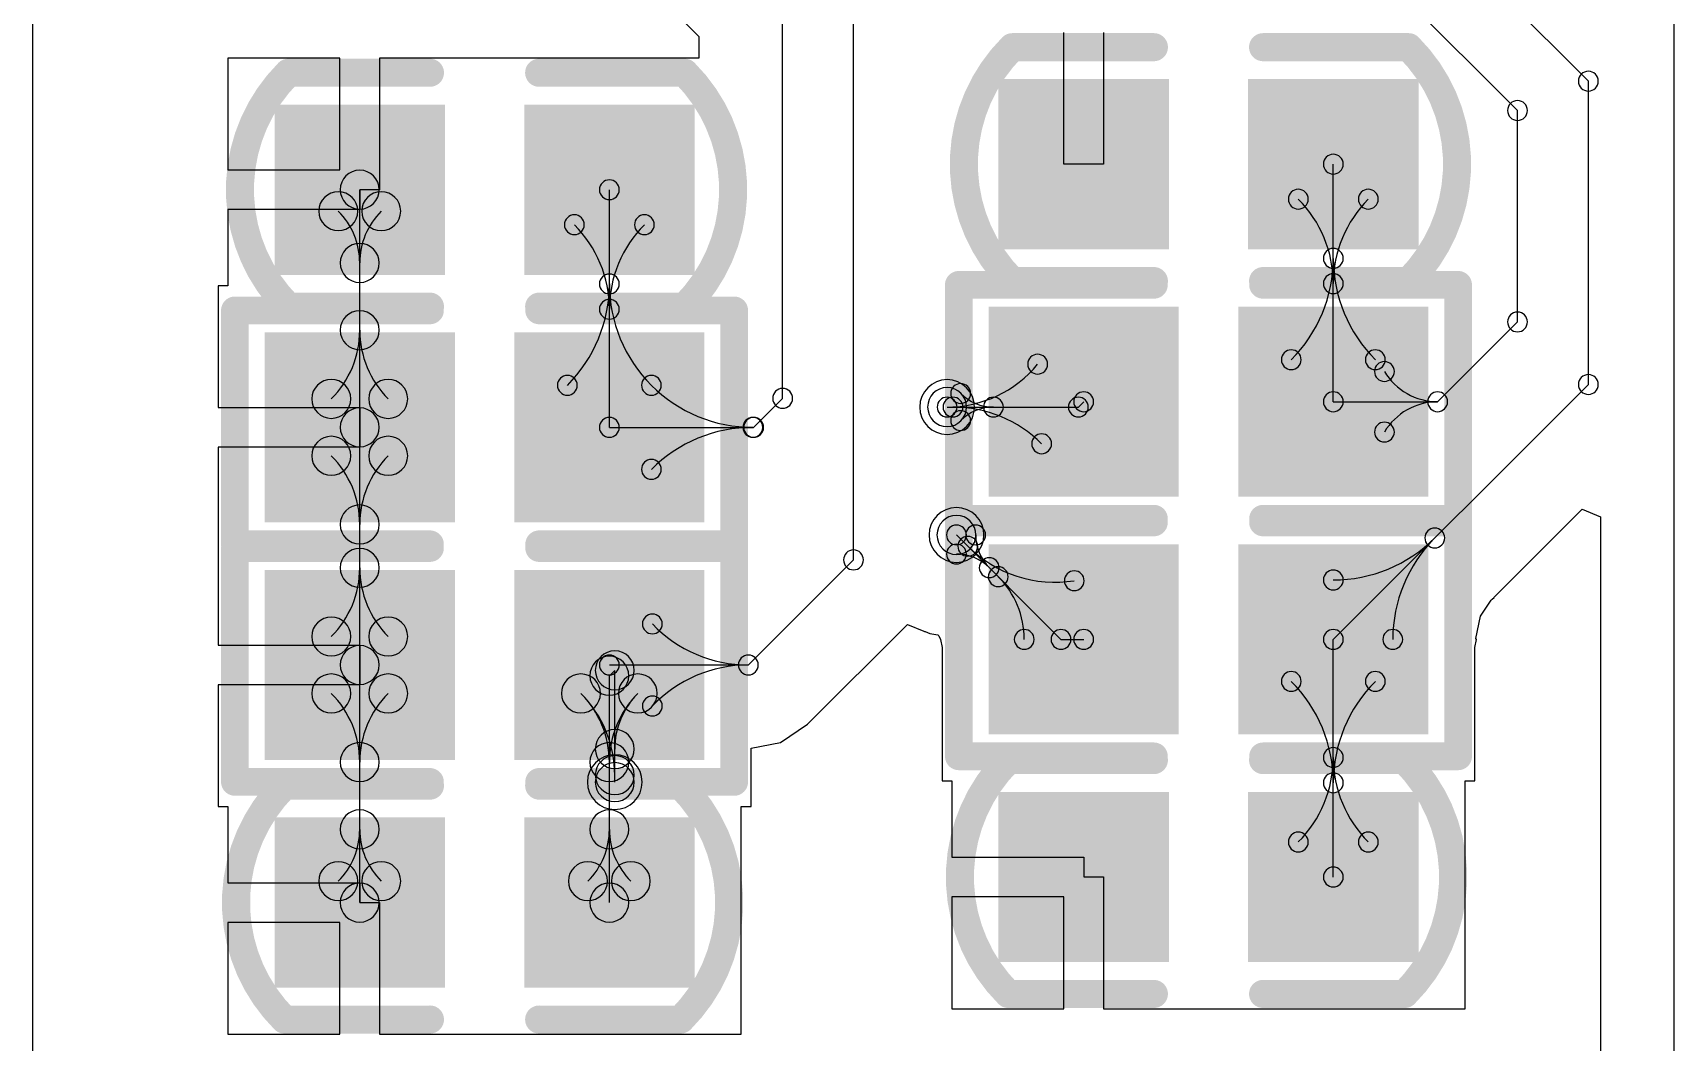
# Model space of a CAD drawing. Header units: inches. Extents: x 32166 to 66782, y 2386 to 7162.
# Drawn here: x 34126.77 to 34174.11, y 2956.11 to 2985.24 of the extents above; entities that cross this region are included whole.
import ezdxf

# ---------------------------------------------------------------- set-up
doc = ezdxf.new("R2010")
doc.units = ezdxf.units.IN
doc.header["$LTSCALE"] = 0.64311
doc.header["$MEASUREMENT"] = 0
for name, color, linetype in [('BOTTOMLAYER', 5, 'CONTINUOUS'), ('BOTTOMOVERLAY', 54, 'CONTINUOUS'), ('BOTTOMPASTE', 16, 'CONTINUOUS'), ('BOTTOMSOLDER', 6, 'CONTINUOUS'), ('KEEPOUTLAYER', 6, 'CONTINUOUS'), ('MULTILAYER', 9, 'CONTINUOUS')]:
    doc.layers.add(name, color=color, linetype=linetype)

msp = doc.modelspace()

# ---------------------------------------------------------------- linework, layer by layer
at = {"layer": 'BOTTOMLAYER'}
for p, q in [((34163.898, 2991.584), (34171.638, 2983.844)), ((34126.773, 2954.234), (34126.773, 2991.442)), ((34164.411, 2988.182), (34169.595, 2982.998)), ((34150.443, 2970.029), (34150.443, 2987.984)), ((34145.156, 2985.964), (34145.982, 2985.138)), ((34148.4, 2974.691), (34148.4, 2986.139)), ((34145.982, 2985.138), (34145.982, 2984.513)), ((34156.511, 2981.449), (34156.511, 2985.25)), ((34157.654, 2985.25), (34157.654, 2981.449)), ((34135.631, 2984.513), (34132.402, 2984.513)), ((34132.402, 2984.513), (34132.402, 2981.284)), ((34135.631, 2981.284), (34135.631, 2984.513)), ((34145.982, 2984.513), (34136.774, 2984.513)), ((34136.774, 2984.513), (34136.774, 2980.711)), ((34171.638, 2975.09), (34171.638, 2983.844)), ((34169.595, 2976.896), (34169.595, 2982.998)), ((34132.402, 2981.284), (34135.631, 2981.284)), ((34157.654, 2981.449), (34156.511, 2981.449)), ((34164.282, 2974.592), (34164.282, 2981.45)), ((34136.202, 2973.854), (34136.202, 2980.712)), ((34136.774, 2980.711), (34136.203, 2980.711)), ((34136.203, 2980.711), (34136.203, 2980.141)), ((34143.402, 2973.854), (34143.402, 2980.712)), ((34136.203, 2980.141), (34132.402, 2980.141)), ((34132.402, 2980.141), (34132.402, 2977.94)), ((34132.402, 2977.94), (34132.116, 2977.94)), ((34132.116, 2977.94), (34132.116, 2974.426)), ((34167.291, 2974.592), (34169.595, 2976.896)), ((34164.282, 2967.734), (34171.638, 2975.09)), ((34132.116, 2974.426), (34136.203, 2974.426)), ((34136.203, 2974.426), (34136.203, 2973.283)), ((34147.563, 2973.854), (34148.4, 2974.691)), ((34153.143, 2974.439), (34156.929, 2974.439)), ((34156.929, 2974.439), (34157.082, 2974.592)), ((34164.282, 2974.592), (34167.291, 2974.592)), ((34136.202, 2966.996), (34136.202, 2973.854)), ((34143.402, 2973.854), (34147.563, 2973.854)), ((34136.203, 2973.283), (34132.116, 2973.283)), ((34132.116, 2973.283), (34132.116, 2969.768)), ((34168.919, 2968.951), (34171.459, 2971.491)), ((34171.459, 2971.491), (34171.987, 2971.273)), ((34171.987, 2971.273), (34171.987, 2930.879)), ((34153.413, 2970.749), (34156.428, 2967.734)), ((34132.116, 2969.768), (34132.116, 2967.568)), ((34147.41, 2966.996), (34150.443, 2970.029)), ((34168.524, 2968.402), (34168.838, 2968.87)), ((34168.838, 2968.87), (34168.867, 2968.899)), ((34168.867, 2968.899), (34168.926, 2968.944)), ((34168.926, 2968.944), (34168.919, 2968.951)), ((34168.396, 2967.757), (34168.524, 2968.402)), ((34149.12, 2965.286), (34152.001, 2968.168)), ((34152.001, 2968.168), (34152.469, 2967.974)), ((34152.469, 2967.974), (34152.487, 2967.962)), ((34152.487, 2967.962), (34152.509, 2967.958)), ((34152.509, 2967.958), (34152.649, 2967.9)), ((34152.649, 2967.9), (34152.872, 2967.87)), ((34152.872, 2967.87), (34152.908, 2967.834)), ((34152.908, 2967.834), (34152.95, 2967.734)), ((34132.116, 2967.568), (34136.203, 2967.568)), ((34136.203, 2967.568), (34136.203, 2966.425)), ((34152.95, 2967.734), (34152.95, 2967.734)), ((34152.95, 2967.734), (34152.95, 2967.734)), ((34152.95, 2967.734), (34152.996, 2967.501)), ((34152.996, 2967.501), (34152.996, 2963.648)), ((34156.428, 2967.734), (34157.082, 2967.734)), ((34164.282, 2960.876), (34164.282, 2967.734)), ((34168.368, 2967.501), (34168.415, 2967.734)), ((34168.368, 2963.648), (34168.368, 2967.501)), ((34168.415, 2967.734), (34168.396, 2967.757)), ((34168.415, 2967.734), (34168.415, 2967.734)), ((34136.202, 2960.138), (34136.202, 2966.996)), ((34143.402, 2966.996), (34147.41, 2966.996)), ((34136.203, 2966.425), (34132.116, 2966.425)), ((34132.116, 2966.425), (34132.116, 2962.91)), ((34143.402, 2966.685), (34143.558, 2966.841)), ((34143.402, 2960.138), (34143.402, 2966.685)), ((34143.558, 2963.615), (34143.558, 2966.841)), ((34148.335, 2964.762), (34149.12, 2965.286)), ((34147.488, 2964.594), (34148.335, 2964.762)), ((34147.488, 2962.91), (34147.488, 2964.594)), ((34152.996, 2963.648), (34153.282, 2963.648)), ((34153.282, 2963.648), (34153.282, 2961.448)), ((34168.082, 2957.076), (34168.082, 2963.648)), ((34168.082, 2963.648), (34168.368, 2963.648)), ((34132.116, 2962.91), (34132.402, 2962.91)), ((34132.402, 2962.91), (34132.402, 2960.71)), ((34147.202, 2956.338), (34147.202, 2962.91)), ((34147.202, 2962.91), (34147.488, 2962.91)), ((34153.282, 2961.448), (34157.083, 2961.448)), ((34157.083, 2961.448), (34157.083, 2960.877)), ((34132.402, 2960.71), (34136.203, 2960.71)), ((34136.203, 2960.71), (34136.203, 2960.139)), ((34157.083, 2960.877), (34157.654, 2960.877)), ((34157.654, 2960.877), (34157.654, 2957.076)), ((34156.511, 2960.305), (34153.282, 2960.305)), ((34153.282, 2960.305), (34153.282, 2957.076)), ((34156.511, 2957.076), (34156.511, 2960.305)), ((34136.203, 2960.139), (34136.774, 2960.139)), ((34136.774, 2960.139), (34136.774, 2956.338)), ((34135.631, 2959.567), (34132.402, 2959.567)), ((34132.402, 2959.567), (34132.402, 2956.338)), ((34135.631, 2956.338), (34135.631, 2959.567)), ((34153.282, 2957.076), (34156.511, 2957.076)), ((34157.654, 2957.076), (34168.082, 2957.076)), ((34132.402, 2956.338), (34135.631, 2956.338)), ((34136.774, 2956.338), (34147.202, 2956.338))]:
    msp.add_line(p, q, dxfattribs=at)
for centre, radius, start, end in [((34171.638, 2983.844), 0.286, 0, 180), ((34171.638, 2983.844), 0.286, 0, 180), ((34171.638, 2983.844), 0.286, 180, 0), ((34171.638, 2983.844), 0.286, 180, 0), ((34169.595, 2982.998), 0.286, 0, 180), ((34169.595, 2982.998), 0.286, 0, 180), ((34169.595, 2982.998), 0.286, 180, 0), ((34169.595, 2982.998), 0.286, 180, 0), ((34164.282, 2981.45), 0.286, 0, 180), ((34136.202, 2980.712), 0.562, 0, 180), ((34164.282, 2981.45), 0.286, 180, 0), ((34135.583, 2980.093), 0.562, 0, 180), ((34136.202, 2980.712), 0.562, 180, 0), ((34136.821, 2980.093), 0.562, 0, 180), ((34143.402, 2980.712), 0.286, 0, 180), ((34143.402, 2980.712), 0.286, 180, 0), ((34163.272, 2980.44), 0.286, 0, 180), ((34165.292, 2980.44), 0.286, 0, 180), ((34163.272, 2980.44), 0.286, 180, 0), ((34160.833, 2978.001), 3.449, 359.9999, 44.9999), ((34167.731, 2978.001), 3.449, 135.0001, 180.0001), ((34165.292, 2980.44), 0.286, 180, 0), ((34135.583, 2980.093), 0.562, 180, 0), ((34134.089, 2978.599), 2.113, 0.0002, 45.0002), ((34138.315, 2978.599), 2.113, 134.9998, 179.9998), ((34136.821, 2980.093), 0.562, 180, 0), ((34142.392, 2979.702), 0.286, 0, 180), ((34142.392, 2979.702), 0.286, 180, 0), ((34139.953, 2977.263), 3.449, 359.9999, 44.9999), ((34146.851, 2977.263), 3.449, 135.0001, 180.0001), ((34144.412, 2979.702), 0.286, 0, 180), ((34144.412, 2979.702), 0.286, 180, 0), ((34136.202, 2978.599), 0.562, 0, 180), ((34136.202, 2978.599), 0.562, 0, 180), ((34160.143, 2978.731), 4.139, 315, 0), ((34164.282, 2978.731), 0.286, 0, 180), ((34164.282, 2978.731), 0.286, 0, 180), ((34164.282, 2978.731), 0.286, 180, 0), ((34164.282, 2978.731), 0.286, 180, 0), ((34168.421, 2978.731), 4.139, 180, 225), ((34136.202, 2978.599), 0.562, 180, 0), ((34136.202, 2978.599), 0.562, 180, 0), ((34143.402, 2977.993), 0.286, 0, 180), ((34143.402, 2977.993), 0.286, 0, 180), ((34164.282, 2978.001), 0.286, 0, 180), ((34164.282, 2978.001), 0.286, 0, 180), ((34139.263, 2977.993), 4.139, 315, 0), ((34143.402, 2977.993), 0.286, 180, 0), ((34143.402, 2977.993), 0.286, 180, 0), ((34147.541, 2977.993), 4.139, 180, 225), ((34164.282, 2978.001), 0.286, 180, 0), ((34164.282, 2978.001), 0.286, 180, 0), ((34143.402, 2977.263), 0.286, 0, 180), ((34143.402, 2977.263), 0.286, 0, 180), ((34136.202, 2976.657), 0.562, 0, 180), ((34136.202, 2976.657), 0.562, 0, 180), ((34143.402, 2977.263), 0.286, 180, 0), ((34143.402, 2977.263), 0.286, 180, 0), ((34169.595, 2976.896), 0.286, 0, 180), ((34169.595, 2976.896), 0.286, 0, 180), ((34169.595, 2976.896), 0.286, 180, 0), ((34169.595, 2976.896), 0.286, 180, 0), ((34133.399, 2976.657), 2.803, 315.0002, 0.0002), ((34136.202, 2976.657), 0.562, 180, 0), ((34136.202, 2976.657), 0.562, 180, 0), ((34139.005, 2976.657), 2.803, 179.9998, 224.9998), ((34155.755, 2975.677), 0.286, 0, 180), ((34163.07, 2975.805), 0.286, 0, 180), ((34165.494, 2975.805), 0.286, 0, 180), ((34153.143, 2977.813), 3.374, 270, 320.729), ((34155.755, 2975.677), 0.286, 180, 0), ((34163.07, 2975.805), 0.286, 180, 0), ((34165.494, 2975.805), 0.286, 180, 0), ((34165.757, 2975.466), 0.286, 0, 180), ((34165.757, 2975.466), 0.286, 180, 0), ((34167.291, 2976.375), 1.782, 210.6439, 269.9999), ((34171.638, 2975.09), 0.286, 0, 180), ((34171.638, 2975.09), 0.286, 0, 180), ((34135.381, 2974.675), 0.562, 0, 180), ((34137.023, 2974.675), 0.562, 0, 180), ((34142.19, 2975.067), 0.286, 0, 180), ((34142.19, 2975.067), 0.286, 180, 0), ((34144.614, 2975.067), 0.286, 0, 180), ((34144.614, 2975.067), 0.286, 0, 180), ((34144.614, 2975.067), 0.286, 180, 0), ((34144.614, 2975.067), 0.286, 180, 0), ((34147.541, 2977.993), 4.139, 225, 270), ((34148.4, 2974.691), 0.286, 0, 180), ((34148.4, 2974.691), 0.286, 0, 180), ((34153.143, 2974.439), 0.562, 0, 180), ((34153.534, 2974.831), 0.286, 0, 180), ((34171.638, 2975.09), 0.286, 180, 0), ((34171.638, 2975.09), 0.286, 180, 0), ((34135.381, 2974.675), 0.562, 180, 0), ((34137.023, 2974.675), 0.562, 180, 0), ((34148.4, 2974.691), 0.286, 180, 0), ((34148.4, 2974.691), 0.286, 180, 0), ((34153.143, 2974.439), 0.562, 180, 0), ((34153.143, 2974.439), 0.286, 0, 180), ((34153.143, 2974.439), 0.286, 0, 180), ((34153.143, 2974.439), 0.286, 180, 0), ((34153.143, 2974.439), 0.286, 180, 0), ((34153.312, 2974.439), 0.286, 0, 180), ((34153.312, 2974.439), 0.286, 180, 0), ((34153.534, 2974.831), 0.286, 180, 0), ((34153.312, 2970.822), 3.617, 45, 90), ((34154.479, 2975.776), 1.336, 224.9996, 269.9996), ((34154.479, 2973.103), 1.336, 90.0004, 135.0004), ((34154.479, 2974.439), 0.286, 0, 180), ((34154.479, 2974.439), 0.286, 0, 180), ((34154.479, 2974.439), 0.286, 180, 0), ((34154.479, 2974.439), 0.286, 180, 0), ((34156.929, 2974.439), 0.286, 0, 180), ((34156.929, 2974.439), 0.286, 0, 180), ((34156.929, 2974.439), 0.286, 180, 0), ((34156.929, 2974.439), 0.286, 180, 0), ((34157.082, 2974.592), 0.286, 0, 180), ((34157.082, 2974.592), 0.286, 180, 0), ((34164.282, 2974.592), 0.286, 0, 180), ((34164.282, 2974.592), 0.286, 0, 180), ((34164.282, 2974.592), 0.286, 180, 0), ((34164.282, 2974.592), 0.286, 180, 0), ((34167.291, 2972.81), 1.782, 90.0001, 149.3561), ((34167.291, 2974.592), 0.286, 0, 180), ((34167.291, 2974.592), 0.286, 0, 180), ((34167.291, 2974.592), 0.286, 0, 180), ((34167.291, 2974.592), 0.286, 0, 180), ((34167.291, 2974.592), 0.286, 180, 0), ((34167.291, 2974.592), 0.286, 180, 0), ((34167.291, 2974.592), 0.286, 180, 0), ((34167.291, 2974.592), 0.286, 180, 0), ((34136.202, 2973.854), 0.562, 0, 180), ((34136.202, 2973.854), 0.562, 0, 180), ((34143.402, 2973.854), 0.286, 0, 180), ((34143.402, 2973.854), 0.286, 0, 180), ((34147.541, 2973.854), 0.286, 0, 180), ((34147.541, 2973.854), 0.286, 0, 180), ((34147.563, 2973.854), 0.286, 0, 180), ((34147.563, 2973.854), 0.286, 0, 180), ((34153.534, 2974.048), 0.286, 0, 180), ((34153.534, 2974.048), 0.286, 180, 0), ((34165.757, 2973.718), 0.286, 0, 180), ((34135.381, 2973.033), 0.562, 0, 180), ((34136.202, 2973.854), 0.562, 180, 0), ((34136.202, 2973.854), 0.562, 180, 0), ((34137.023, 2973.033), 0.562, 0, 180), ((34143.402, 2973.854), 0.286, 180, 0), ((34143.402, 2973.854), 0.286, 180, 0), ((34147.541, 2969.715), 4.139, 90, 135), ((34147.541, 2973.854), 0.286, 180, 0), ((34147.541, 2973.854), 0.286, 180, 0), ((34147.563, 2973.854), 0.286, 180, 0), ((34147.563, 2973.854), 0.286, 180, 0), ((34155.87, 2973.38), 0.286, 0, 180), ((34165.757, 2973.718), 0.286, 180, 0), ((34135.381, 2973.033), 0.562, 180, 0), ((34133.399, 2971.051), 2.803, 359.9998, 44.9998), ((34139.005, 2971.051), 2.803, 135.0002, 180.0002), ((34137.023, 2973.033), 0.562, 180, 0), ((34155.87, 2973.38), 0.286, 180, 0), ((34144.614, 2972.642), 0.286, 0, 180), ((34144.614, 2972.642), 0.286, 180, 0), ((34136.202, 2971.051), 0.562, 0, 180), ((34136.202, 2971.051), 0.562, 0, 180), ((34153.413, 2970.749), 0.562, 0, 180), ((34136.202, 2971.051), 0.562, 180, 0), ((34136.202, 2971.051), 0.562, 180, 0), ((34153.413, 2970.749), 0.562, 180, 0), ((34153.413, 2970.749), 0.286, 0, 180), ((34153.413, 2970.749), 0.286, 180, 0), ((34153.74, 2970.422), 0.286, 0, 180), ((34153.966, 2970.749), 0.286, 0, 180), ((34153.966, 2970.749), 0.286, 180, 0), ((34155.303, 2970.749), 1.336, 180.0004, 225.0004), ((34164.282, 2973.588), 4.139, 270, 315), ((34170.136, 2967.734), 4.139, 135, 180), ((34167.209, 2970.661), 0.286, 0, 180), ((34167.209, 2970.661), 0.286, 0, 180), ((34167.209, 2970.661), 0.286, 180, 0), ((34167.209, 2970.661), 0.286, 180, 0), ((34136.202, 2969.799), 0.562, 0, 180), ((34136.202, 2969.799), 0.562, 0, 180), ((34150.443, 2970.029), 0.286, 0, 180), ((34150.443, 2970.029), 0.286, 0, 180), ((34153.413, 2970.196), 0.286, 0, 180), ((34153.413, 2970.196), 0.286, 180, 0), ((34153.413, 2968.86), 1.336, 44.9996, 89.9996), ((34153.74, 2970.422), 0.286, 180, 0), ((34156.25, 2972.932), 3.549, 224.9999, 279.0989), ((34133.399, 2969.799), 2.803, 315.0002, 0.0002), ((34136.202, 2969.799), 0.562, 180, 0), ((34136.202, 2969.799), 0.562, 180, 0), ((34139.005, 2969.799), 2.803, 179.9998, 224.9998), ((34150.443, 2970.029), 0.286, 180, 0), ((34150.443, 2970.029), 0.286, 180, 0), ((34154.358, 2969.804), 0.286, 0, 180), ((34154.358, 2969.804), 0.286, 0, 180), ((34154.358, 2969.804), 0.286, 180, 0), ((34154.358, 2969.804), 0.286, 180, 0), ((34154.618, 2969.544), 0.286, 0, 180), ((34156.811, 2969.427), 0.286, 0, 180), ((34164.282, 2969.449), 0.286, 0, 180), ((34154.618, 2969.544), 0.286, 180, 0), ((34152.808, 2967.734), 2.56, 0, 45), ((34156.811, 2969.427), 0.286, 180, 0), ((34164.282, 2969.449), 0.286, 180, 0), ((34135.381, 2967.817), 0.562, 0, 180), ((34137.023, 2967.817), 0.562, 0, 180), ((34144.642, 2968.18), 0.286, 0, 180), ((34135.381, 2967.817), 0.562, 180, 0), ((34137.023, 2967.817), 0.562, 180, 0), ((34144.642, 2968.18), 0.286, 180, 0), ((34147.41, 2970.823), 3.826, 223.675, 270), ((34155.368, 2967.734), 0.286, 0, 180), ((34156.428, 2967.734), 0.286, 0, 180), ((34156.428, 2967.734), 0.286, 0, 180), ((34157.082, 2967.734), 0.286, 0, 180), ((34164.282, 2967.734), 0.286, 0, 180), ((34164.282, 2967.734), 0.286, 0, 180), ((34165.997, 2967.734), 0.286, 0, 180), ((34136.202, 2966.996), 0.562, 0, 180), ((34136.202, 2966.996), 0.562, 0, 180), ((34143.558, 2966.841), 0.562, 0, 180), ((34143.558, 2966.841), 0.562, 0, 180), ((34155.368, 2967.734), 0.286, 180, 0), ((34156.428, 2967.734), 0.286, 180, 0), ((34156.428, 2967.734), 0.286, 180, 0), ((34157.082, 2967.734), 0.286, 180, 0), ((34164.282, 2967.734), 0.286, 180, 0), ((34164.282, 2967.734), 0.286, 180, 0), ((34165.997, 2967.734), 0.286, 180, 0), ((34136.202, 2966.996), 0.562, 180, 0), ((34136.202, 2966.996), 0.562, 180, 0), ((34143.402, 2966.685), 0.562, 0, 180), ((34143.402, 2966.685), 0.562, 0, 180), ((34143.402, 2966.996), 0.286, 0, 180), ((34143.402, 2966.996), 0.286, 180, 0), ((34147.41, 2963.17), 3.826, 90, 136.325), ((34147.41, 2966.996), 0.286, 0, 180), ((34147.41, 2966.996), 0.286, 0, 180), ((34147.41, 2966.996), 0.286, 0, 180), ((34147.41, 2966.996), 0.286, 0, 180), ((34147.41, 2966.996), 0.286, 180, 0), ((34147.41, 2966.996), 0.286, 180, 0), ((34147.41, 2966.996), 0.286, 180, 0), ((34147.41, 2966.996), 0.286, 180, 0), ((34135.381, 2966.175), 0.562, 0, 180), ((34137.023, 2966.175), 0.562, 0, 180), ((34142.581, 2966.175), 0.562, 0, 180), ((34142.581, 2966.175), 0.562, 0, 180), ((34143.402, 2966.685), 0.562, 180, 0), ((34143.402, 2966.685), 0.562, 180, 0), ((34143.558, 2966.841), 0.562, 180, 0), ((34143.558, 2966.841), 0.562, 180, 0), ((34144.223, 2966.175), 0.562, 0, 180), ((34144.223, 2966.175), 0.562, 0, 180), ((34163.07, 2966.522), 0.286, 0, 180), ((34163.07, 2966.522), 0.286, 180, 0), ((34160.143, 2963.595), 4.139, 360, 45), ((34168.421, 2963.595), 4.139, 135, 180), ((34165.494, 2966.522), 0.286, 0, 180), ((34165.494, 2966.522), 0.286, 180, 0), ((34135.381, 2966.175), 0.562, 180, 0), ((34133.399, 2964.193), 2.803, 359.9998, 44.9998), ((34139.005, 2964.193), 2.803, 135.0002, 180.0002), ((34137.023, 2966.175), 0.562, 180, 0), ((34142.581, 2966.175), 0.562, 180, 0), ((34142.581, 2966.175), 0.562, 180, 0), ((34140.223, 2963.817), 3.334, 359.9999, 44.9999), ((34140.599, 2964.193), 2.803, 359.9998, 44.9998), ((34146.205, 2964.193), 2.803, 135.0002, 180.0002), ((34145.829, 2964.569), 2.271, 135.0002, 180.0002), ((34144.223, 2966.175), 0.562, 180, 0), ((34144.223, 2966.175), 0.562, 180, 0), ((34144.642, 2965.812), 0.286, 0, 180), ((34144.642, 2965.812), 0.286, 180, 0), ((34143.558, 2964.569), 0.562, 0, 180), ((34136.202, 2964.193), 0.562, 0, 180), ((34136.202, 2964.193), 0.562, 0, 180), ((34143.402, 2964.193), 0.562, 0, 180), ((34143.402, 2964.193), 0.562, 0, 180), ((34143.558, 2964.569), 0.562, 180, 0), ((34164.282, 2964.326), 0.286, 0, 180), ((34164.282, 2964.326), 0.286, 0, 180), ((34136.202, 2964.193), 0.562, 180, 0), ((34136.202, 2964.193), 0.562, 180, 0), ((34143.402, 2964.193), 0.562, 180, 0), ((34143.402, 2964.193), 0.562, 180, 0), ((34143.558, 2963.817), 0.562, 0, 180), ((34143.558, 2963.615), 0.562, 0, 180), ((34143.558, 2963.615), 0.562, 0, 180), ((34160.833, 2964.326), 3.449, 315.0001, 0.0001), ((34164.282, 2964.326), 0.286, 180, 0), ((34164.282, 2964.326), 0.286, 180, 0), ((34167.731, 2964.326), 3.449, 179.9999, 224.9999), ((34143.558, 2963.817), 0.562, 180, 0), ((34143.558, 2963.615), 0.562, 180, 0), ((34143.558, 2963.615), 0.562, 180, 0), ((34164.282, 2963.595), 0.286, 0, 180), ((34164.282, 2963.595), 0.286, 0, 180), ((34164.282, 2963.595), 0.286, 180, 0), ((34164.282, 2963.595), 0.286, 180, 0), ((34136.202, 2962.251), 0.562, 0, 180), ((34136.202, 2962.251), 0.562, 0, 180), ((34143.402, 2962.251), 0.562, 0, 180), ((34143.402, 2962.251), 0.562, 0, 180), ((34134.089, 2962.251), 2.113, 314.9998, 359.9998), ((34136.202, 2962.251), 0.562, 180, 0), ((34136.202, 2962.251), 0.562, 180, 0), ((34138.315, 2962.251), 2.113, 180.0002, 225.0002), ((34141.289, 2962.251), 2.113, 314.9998, 359.9998), ((34143.402, 2962.251), 0.562, 180, 0), ((34143.402, 2962.251), 0.562, 180, 0), ((34145.515, 2962.251), 2.113, 180.0002, 225.0002), ((34163.272, 2961.886), 0.286, 0, 180), ((34165.292, 2961.886), 0.286, 0, 180), ((34163.272, 2961.886), 0.286, 180, 0), ((34165.292, 2961.886), 0.286, 180, 0), ((34135.583, 2960.757), 0.562, 0, 180), ((34136.821, 2960.757), 0.562, 0, 180), ((34142.783, 2960.757), 0.562, 0, 180), ((34144.021, 2960.757), 0.562, 0, 180), ((34135.583, 2960.757), 0.562, 180, 0), ((34136.202, 2960.138), 0.562, 0, 180), ((34136.821, 2960.757), 0.562, 180, 0), ((34142.783, 2960.757), 0.562, 180, 0), ((34143.402, 2960.138), 0.562, 0, 180), ((34144.021, 2960.757), 0.562, 180, 0), ((34164.282, 2960.876), 0.286, 0, 180), ((34164.282, 2960.876), 0.286, 180, 0), ((34136.202, 2960.138), 0.562, 180, 0), ((34143.402, 2960.138), 0.562, 180, 0)]:
    msp.add_arc(centre, radius, start, end, dxfattribs=at)
for points in [[(34155.082, 2979.45), (34159.082, 2979.45), (34155.082, 2983.45), (34159.082, 2983.45)], [(34162.282, 2979.45), (34166.282, 2979.45), (34162.282, 2983.45), (34166.282, 2983.45)], [(34134.202, 2978.712), (34138.202, 2978.712), (34134.202, 2982.713), (34138.202, 2982.713)], [(34141.402, 2978.712), (34145.402, 2978.712), (34141.402, 2982.713), (34145.402, 2982.713)], [(34154.796, 2972.306), (34159.368, 2972.306), (34154.796, 2976.878), (34159.368, 2976.878)], [(34161.996, 2972.306), (34166.568, 2972.306), (34161.996, 2976.878), (34166.568, 2976.878)], [(34138.488, 2976.14), (34133.916, 2976.14), (34138.488, 2971.568), (34133.916, 2971.568)], [(34145.688, 2976.14), (34141.116, 2976.14), (34145.688, 2971.568), (34141.116, 2971.568)], [(34154.796, 2965.448), (34159.368, 2965.448), (34154.796, 2970.02), (34159.368, 2970.02)], [(34161.996, 2965.448), (34166.568, 2965.448), (34161.996, 2970.02), (34166.568, 2970.02)], [(34133.916, 2964.71), (34138.488, 2964.71), (34133.916, 2969.282), (34138.488, 2969.282)], [(34141.116, 2964.71), (34145.688, 2964.71), (34141.116, 2969.282), (34145.688, 2969.282)], [(34159.082, 2962.876), (34155.082, 2962.876), (34159.082, 2958.876), (34155.082, 2958.876)], [(34166.282, 2962.876), (34162.282, 2962.876), (34166.282, 2958.876), (34162.282, 2958.876)], [(34138.202, 2962.138), (34134.202, 2962.138), (34138.202, 2958.138), (34134.202, 2958.138)], [(34145.402, 2962.138), (34141.402, 2962.138), (34145.402, 2958.138), (34141.402, 2958.138)]]:
    msp.add_solid(points, dxfattribs=at)
at = {"layer": 'BOTTOMOVERLAY', "const_width": 0.81}
for points in [[(34155.024, 2978.075, -0.414214), (34155.024, 2984.825)], [(34166.454, 2984.825, -0.414214), (34166.454, 2978.075)], [(34134.144, 2977.337, -0.414214), (34134.144, 2984.087)], [(34145.574, 2984.087, -0.414214), (34145.574, 2977.337)], [(34154.91, 2957.501, -0.414214), (34154.91, 2964.251)], [(34166.34, 2964.251, -0.414214), (34166.34, 2957.501)], [(34134.03, 2956.763, -0.414214), (34134.03, 2963.513)], [(34145.46, 2963.513, -0.414214), (34145.46, 2956.763)]]:
    msp.add_lwpolyline(points, format="xyb", dxfattribs=at)
at = {"layer": 'BOTTOMOVERLAY'}
for points, const_width in [([(34159.107, 2984.825), (34155.024, 2984.825)], 0.81), ([(34166.454, 2984.825), (34162.257, 2984.825)], 0.81), ([(34138.227, 2984.087), (34134.144, 2984.087)], 0.81), ([(34145.574, 2984.087), (34141.377, 2984.087)], 0.81), ([(34153.482, 2971.217), (34153.482, 2977.967)], 0.8), ([(34153.482, 2977.967), (34159.107, 2977.967)], 0.8), ([(34159.107, 2978.075), (34155.024, 2978.075)], 0.81), ([(34166.454, 2978.075), (34162.257, 2978.075)], 0.81), ([(34162.257, 2977.967), (34167.882, 2977.967)], 0.8), ([(34167.882, 2971.217), (34167.882, 2977.967)], 0.8), ([(34138.227, 2977.337), (34134.144, 2977.337)], 0.81), ([(34145.574, 2977.337), (34141.377, 2977.337)], 0.81), ([(34132.602, 2977.229), (34132.602, 2970.479)], 0.8), ([(34138.227, 2977.229), (34132.602, 2977.229)], 0.8), ([(34147.002, 2977.229), (34141.377, 2977.229)], 0.8), ([(34147.002, 2977.229), (34147.002, 2970.479)], 0.8), ([(34153.482, 2971.217), (34159.107, 2971.217)], 0.8), ([(34162.257, 2971.217), (34167.882, 2971.217)], 0.8), ([(34153.482, 2971.109), (34153.482, 2964.359)], 0.8), ([(34153.482, 2971.109), (34159.107, 2971.109)], 0.8), ([(34162.257, 2971.109), (34167.882, 2971.109)], 0.8), ([(34167.882, 2971.109), (34167.882, 2964.359)], 0.8), ([(34138.227, 2970.479), (34132.602, 2970.479)], 0.8), ([(34132.602, 2963.621), (34132.602, 2970.371)], 0.8), ([(34132.602, 2970.371), (34138.227, 2970.371)], 0.8), ([(34147.002, 2970.479), (34141.377, 2970.479)], 0.8), ([(34141.377, 2970.371), (34147.002, 2970.371)], 0.8), ([(34147.002, 2963.621), (34147.002, 2970.371)], 0.8), ([(34153.482, 2964.359), (34159.107, 2964.359)], 0.8), ([(34159.107, 2964.251), (34154.91, 2964.251)], 0.81), ([(34166.34, 2964.251), (34162.257, 2964.251)], 0.81), ([(34162.257, 2964.359), (34167.882, 2964.359)], 0.8), ([(34132.602, 2963.621), (34138.227, 2963.621)], 0.8), ([(34141.377, 2963.621), (34147.002, 2963.621)], 0.8), ([(34138.227, 2963.513), (34134.03, 2963.513)], 0.81), ([(34145.46, 2963.513), (34141.377, 2963.513)], 0.81), ([(34159.107, 2957.501), (34154.91, 2957.501)], 0.81), ([(34166.34, 2957.501), (34162.257, 2957.501)], 0.81), ([(34138.227, 2956.763), (34134.03, 2956.763)], 0.81), ([(34145.46, 2956.763), (34141.377, 2956.763)], 0.81)]:
    msp.add_lwpolyline(points, dxfattribs=dict(at, const_width=const_width))
for points, const_width in [([(34155.024, 2984.623, 1), (34155.024, 2985.028, 1)], 0.405), ([(34155.024, 2984.623, 1), (34155.024, 2985.028, 1)], 0.405), ([(34159.107, 2984.623, 1), (34159.107, 2985.028, 1)], 0.405), ([(34162.257, 2984.623, 1), (34162.257, 2985.028, 1)], 0.405), ([(34166.454, 2984.623, 1), (34166.454, 2985.028, 1)], 0.405), ([(34166.454, 2984.623, 1), (34166.454, 2985.028, 1)], 0.405), ([(34134.144, 2983.885, 1), (34134.144, 2984.29, 1)], 0.405), ([(34134.144, 2983.885, 1), (34134.144, 2984.29, 1)], 0.405), ([(34138.227, 2983.885, 1), (34138.227, 2984.29, 1)], 0.405), ([(34141.377, 2983.885, 1), (34141.377, 2984.29, 1)], 0.405), ([(34145.574, 2983.885, 1), (34145.574, 2984.29, 1)], 0.405), ([(34145.574, 2983.885, 1), (34145.574, 2984.29, 1)], 0.405), ([(34153.482, 2977.767, 1), (34153.482, 2978.167, 1)], 0.4), ([(34153.482, 2977.767, 1), (34153.482, 2978.167, 1)], 0.4), ([(34155.024, 2977.873, 1), (34155.024, 2978.278, 1)], 0.405), ([(34155.024, 2977.873, 1), (34155.024, 2978.278, 1)], 0.405), ([(34159.107, 2977.873, 1), (34159.107, 2978.278, 1)], 0.405), ([(34159.107, 2977.767, 1), (34159.107, 2978.167, 1)], 0.4), ([(34162.257, 2977.873, 1), (34162.257, 2978.278, 1)], 0.405), ([(34162.257, 2977.767, 1), (34162.257, 2978.167, 1)], 0.4), ([(34166.454, 2977.873, 1), (34166.454, 2978.278, 1)], 0.405), ([(34166.454, 2977.873, 1), (34166.454, 2978.278, 1)], 0.405), ([(34167.882, 2977.767, 1), (34167.882, 2978.167, 1)], 0.4), ([(34167.882, 2977.767, 1), (34167.882, 2978.167, 1)], 0.4), ([(34134.144, 2977.135, 1), (34134.144, 2977.54, 1)], 0.405), ([(34134.144, 2977.135, 1), (34134.144, 2977.54, 1)], 0.405), ([(34138.227, 2977.135, 1), (34138.227, 2977.54, 1)], 0.405), ([(34141.377, 2977.135, 1), (34141.377, 2977.54, 1)], 0.405), ([(34145.574, 2977.135, 1), (34145.574, 2977.54, 1)], 0.405), ([(34145.574, 2977.135, 1), (34145.574, 2977.54, 1)], 0.405), ([(34132.602, 2977.429, 1), (34132.602, 2977.029, 1)], 0.4), ([(34132.602, 2977.429, 1), (34132.602, 2977.029, 1)], 0.4), ([(34138.227, 2977.429, 1), (34138.227, 2977.029, 1)], 0.4), ([(34141.377, 2977.429, 1), (34141.377, 2977.029, 1)], 0.4), ([(34147.002, 2977.429, 1), (34147.002, 2977.029, 1)], 0.4), ([(34147.002, 2977.429, 1), (34147.002, 2977.029, 1)], 0.4), ([(34153.482, 2971.017, 1), (34153.482, 2971.417, 1)], 0.4), ([(34153.482, 2971.017, 1), (34153.482, 2971.417, 1)], 0.4), ([(34159.107, 2971.017, 1), (34159.107, 2971.417, 1)], 0.4), ([(34162.257, 2971.017, 1), (34162.257, 2971.417, 1)], 0.4), ([(34167.882, 2971.017, 1), (34167.882, 2971.417, 1)], 0.4), ([(34167.882, 2971.017, 1), (34167.882, 2971.417, 1)], 0.4), ([(34153.482, 2970.909, 1), (34153.482, 2971.309, 1)], 0.4), ([(34153.482, 2970.909, 1), (34153.482, 2971.309, 1)], 0.4), ([(34159.107, 2970.909, 1), (34159.107, 2971.309, 1)], 0.4), ([(34162.257, 2970.909, 1), (34162.257, 2971.309, 1)], 0.4), ([(34167.882, 2970.909, 1), (34167.882, 2971.309, 1)], 0.4), ([(34167.882, 2970.909, 1), (34167.882, 2971.309, 1)], 0.4), ([(34132.602, 2970.679, 1), (34132.602, 2970.279, 1)], 0.4), ([(34132.602, 2970.679, 1), (34132.602, 2970.279, 1)], 0.4), ([(34132.602, 2970.171, 1), (34132.602, 2970.571, 1)], 0.4), ([(34132.602, 2970.171, 1), (34132.602, 2970.571, 1)], 0.4), ([(34138.227, 2970.679, 1), (34138.227, 2970.279, 1)], 0.4), ([(34138.227, 2970.171, 1), (34138.227, 2970.571, 1)], 0.4), ([(34141.377, 2970.679, 1), (34141.377, 2970.279, 1)], 0.4), ([(34141.377, 2970.171, 1), (34141.377, 2970.571, 1)], 0.4), ([(34147.002, 2970.679, 1), (34147.002, 2970.279, 1)], 0.4), ([(34147.002, 2970.679, 1), (34147.002, 2970.279, 1)], 0.4), ([(34147.002, 2970.171, 1), (34147.002, 2970.571, 1)], 0.4), ([(34147.002, 2970.171, 1), (34147.002, 2970.571, 1)], 0.4), ([(34153.482, 2964.159, 1), (34153.482, 2964.559, 1)], 0.4), ([(34153.482, 2964.159, 1), (34153.482, 2964.559, 1)], 0.4), ([(34154.91, 2964.454, 1), (34154.91, 2964.049, 1)], 0.405), ([(34154.91, 2964.454, 1), (34154.91, 2964.049, 1)], 0.405), ([(34159.107, 2964.454, 1), (34159.107, 2964.049, 1)], 0.405), ([(34159.107, 2964.159, 1), (34159.107, 2964.559, 1)], 0.4), ([(34162.257, 2964.454, 1), (34162.257, 2964.049, 1)], 0.405), ([(34162.257, 2964.159, 1), (34162.257, 2964.559, 1)], 0.4), ([(34166.34, 2964.454, 1), (34166.34, 2964.049, 1)], 0.405), ([(34166.34, 2964.454, 1), (34166.34, 2964.049, 1)], 0.405), ([(34167.882, 2964.159, 1), (34167.882, 2964.559, 1)], 0.4), ([(34167.882, 2964.159, 1), (34167.882, 2964.559, 1)], 0.4), ([(34132.602, 2963.421, 1), (34132.602, 2963.821, 1)], 0.4), ([(34132.602, 2963.421, 1), (34132.602, 2963.821, 1)], 0.4), ([(34138.227, 2963.421, 1), (34138.227, 2963.821, 1)], 0.4), ([(34141.377, 2963.421, 1), (34141.377, 2963.821, 1)], 0.4), ([(34147.002, 2963.421, 1), (34147.002, 2963.821, 1)], 0.4), ([(34147.002, 2963.421, 1), (34147.002, 2963.821, 1)], 0.4), ([(34134.03, 2963.716, 1), (34134.03, 2963.311, 1)], 0.405), ([(34134.03, 2963.716, 1), (34134.03, 2963.311, 1)], 0.405), ([(34138.227, 2963.716, 1), (34138.227, 2963.311, 1)], 0.405), ([(34141.377, 2963.716, 1), (34141.377, 2963.311, 1)], 0.405), ([(34145.46, 2963.716, 1), (34145.46, 2963.311, 1)], 0.405), ([(34145.46, 2963.716, 1), (34145.46, 2963.311, 1)], 0.405), ([(34154.91, 2957.704, 1), (34154.91, 2957.299, 1)], 0.405), ([(34154.91, 2957.704, 1), (34154.91, 2957.299, 1)], 0.405), ([(34159.107, 2957.704, 1), (34159.107, 2957.299, 1)], 0.405), ([(34162.257, 2957.704, 1), (34162.257, 2957.299, 1)], 0.405), ([(34166.34, 2957.704, 1), (34166.34, 2957.299, 1)], 0.405), ([(34166.34, 2957.704, 1), (34166.34, 2957.299, 1)], 0.405), ([(34134.03, 2956.966, 1), (34134.03, 2956.561, 1)], 0.405), ([(34134.03, 2956.966, 1), (34134.03, 2956.561, 1)], 0.405), ([(34138.227, 2956.966, 1), (34138.227, 2956.561, 1)], 0.405), ([(34141.377, 2956.966, 1), (34141.377, 2956.561, 1)], 0.405), ([(34145.46, 2956.966, 1), (34145.46, 2956.561, 1)], 0.405), ([(34145.46, 2956.966, 1), (34145.46, 2956.561, 1)], 0.405)]:
    msp.add_lwpolyline(points, format="xyb", close=True, dxfattribs=dict(at, const_width=const_width))
at = {"layer": 'BOTTOMPASTE'}
for points in [[(34155.082, 2979.45), (34159.082, 2979.45), (34155.082, 2983.45), (34159.082, 2983.45)], [(34162.282, 2979.45), (34166.282, 2979.45), (34162.282, 2983.45), (34166.282, 2983.45)], [(34134.202, 2978.712), (34138.202, 2978.712), (34134.202, 2982.713), (34138.202, 2982.713)], [(34141.402, 2978.712), (34145.402, 2978.712), (34141.402, 2982.713), (34145.402, 2982.713)], [(34154.796, 2972.306), (34159.368, 2972.306), (34154.796, 2976.878), (34159.368, 2976.878)], [(34161.996, 2972.306), (34166.568, 2972.306), (34161.996, 2976.878), (34166.568, 2976.878)], [(34138.488, 2976.14), (34133.916, 2976.14), (34138.488, 2971.568), (34133.916, 2971.568)], [(34145.688, 2976.14), (34141.116, 2976.14), (34145.688, 2971.568), (34141.116, 2971.568)], [(34154.796, 2965.448), (34159.368, 2965.448), (34154.796, 2970.02), (34159.368, 2970.02)], [(34161.996, 2965.448), (34166.568, 2965.448), (34161.996, 2970.02), (34166.568, 2970.02)], [(34133.916, 2964.71), (34138.488, 2964.71), (34133.916, 2969.282), (34138.488, 2969.282)], [(34141.116, 2964.71), (34145.688, 2964.71), (34141.116, 2969.282), (34145.688, 2969.282)], [(34159.082, 2962.876), (34155.082, 2962.876), (34159.082, 2958.876), (34155.082, 2958.876)], [(34166.282, 2962.876), (34162.282, 2962.876), (34166.282, 2958.876), (34162.282, 2958.876)], [(34138.202, 2962.138), (34134.202, 2962.138), (34138.202, 2958.138), (34134.202, 2958.138)], [(34145.402, 2962.138), (34141.402, 2962.138), (34145.402, 2958.138), (34141.402, 2958.138)]]:
    msp.add_solid(points, dxfattribs=at)
at = {"layer": 'BOTTOMSOLDER'}
for centre, start, end in [((34153.143, 2974.439), 0, 180), ((34153.143, 2974.439), 180, 0), ((34153.413, 2970.749), 0, 180), ((34153.413, 2970.749), 180, 0), ((34143.558, 2963.615), 0, 180), ((34143.558, 2963.615), 180, 0)]:
    msp.add_arc(centre, 0.791, start, end, dxfattribs=at)
for points in [[(34154.625, 2978.993), (34159.54, 2978.993), (34154.625, 2983.908), (34159.54, 2983.908)], [(34161.825, 2978.993), (34166.74, 2978.993), (34161.825, 2983.908), (34166.74, 2983.908)], [(34133.745, 2978.255), (34138.66, 2978.255), (34133.745, 2983.17), (34138.66, 2983.17)], [(34140.945, 2978.255), (34145.86, 2978.255), (34140.945, 2983.17), (34145.86, 2983.17)], [(34154.339, 2971.849), (34159.825, 2971.849), (34154.339, 2977.335), (34159.825, 2977.335)], [(34161.539, 2971.849), (34167.025, 2971.849), (34161.539, 2977.335), (34167.025, 2977.335)], [(34138.945, 2976.597), (34133.459, 2976.597), (34138.945, 2971.111), (34133.459, 2971.111)], [(34146.145, 2976.597), (34140.659, 2976.597), (34146.145, 2971.111), (34140.659, 2971.111)], [(34154.339, 2964.991), (34159.825, 2964.991), (34154.339, 2970.477), (34159.825, 2970.477)], [(34161.539, 2964.991), (34167.025, 2964.991), (34161.539, 2970.477), (34167.025, 2970.477)], [(34133.459, 2964.253), (34138.945, 2964.253), (34133.459, 2969.739), (34138.945, 2969.739)], [(34140.659, 2964.253), (34146.145, 2964.253), (34140.659, 2969.739), (34146.145, 2969.739)], [(34159.54, 2963.334), (34154.625, 2963.334), (34159.54, 2958.419), (34154.625, 2958.419)], [(34166.74, 2963.334), (34161.825, 2963.334), (34166.74, 2958.419), (34161.825, 2958.419)], [(34138.66, 2962.596), (34133.745, 2962.596), (34138.66, 2957.681), (34133.745, 2957.681)], [(34145.86, 2962.596), (34140.945, 2962.596), (34145.86, 2957.681), (34140.945, 2957.681)]]:
    msp.add_solid(points, dxfattribs=at)
at = {"layer": 'KEEPOUTLAYER'}
msp.add_line((34174.114, 2886.554), (34174.114, 3093.554), dxfattribs=at)
at = {"layer": 'MULTILAYER'}
for centre, start, end in [((34153.143, 2974.439), 0, 180), ((34153.143, 2974.439), 180, 0), ((34153.413, 2970.749), 0, 180), ((34153.413, 2970.749), 180, 0), ((34143.558, 2963.615), 0, 180), ((34143.558, 2963.615), 180, 0)]:
    msp.add_arc(centre, 0.562, start, end, dxfattribs=at)

doc.saveas('drawing.dxf')
